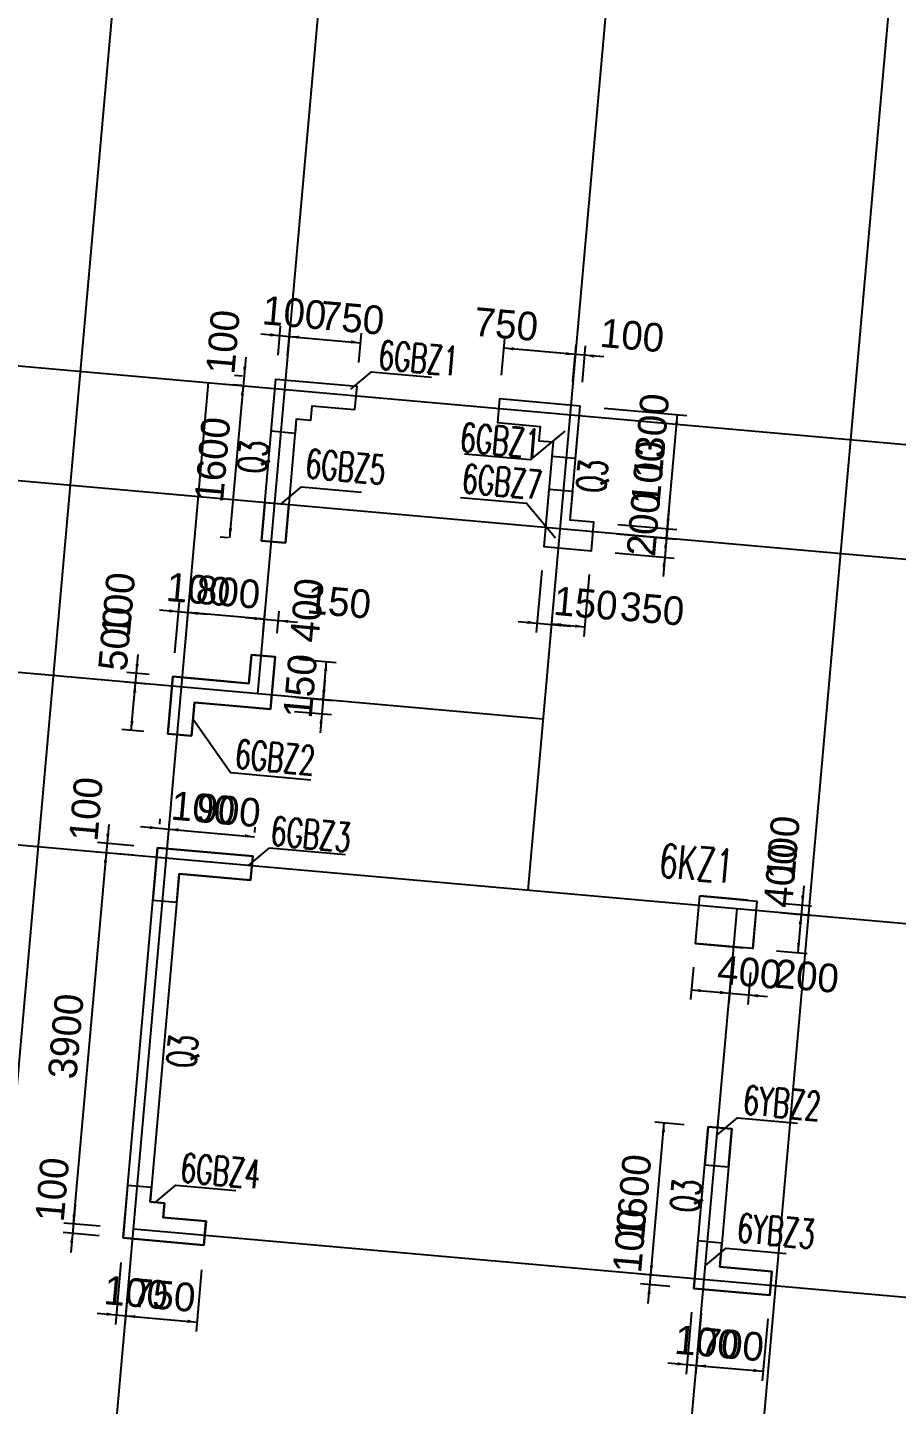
# Model space of a CAD drawing. Extents: x 387171 to 699106, y 11966 to 245688.
# Drawn here: x 601005 to 610104, y 61723 to 76142 of the extents above; entities that cross this region are included whole.
import ezdxf

# ---------------------------------------------------------------- set-up
doc = ezdxf.new("R2010")
doc.units = 0
doc.header["$LTSCALE"] = 100
doc.header["$MEASUREMENT"] = 0
for name, color, linetype in [('b边缘构件', 235, 'Continuous'), ('cnum', 7, 'Continuous'), ('colu-主楼', 7, 'Continuous'), ('DOTE', 253, 'Continuous'), ('TEXT', 7, 'Continuous'), ('THIN', 7, 'Continuous'), ('wall-主楼', 2, 'Continuous'), ('Y阴影', 254, 'Continuous'), ('剪力墙身标注', 7, 'Continuous'), ('小尺寸', 4, 'Continuous'), ('柱', 2, 'Continuous')]:
    doc.layers.add(name, color=color, linetype=linetype)
doc.styles.add('hztxt', font='hztxt')
doc.styles.get("Standard").update_dxf_attribs({"font": 'standard'})
doc.dimstyles.get("Standard").update_dxf_attribs({"dimtxt": 300, "dimasz": 100, "dimexe": 100, "dimexo": 250, "dimgap": 100, "dimtad": 0, "dimtoh": 1, "dimdec": 0, "dimdsep": 46, "dimcen": 0.09, "dimclrt": 7, "dimadec": 0, "dimazin": 0, "dimtfac": 1, "dimtdec": 4, "dimtofl": 0, "dimtmove": 0, "dimatfit": 3, "dimfxl": 1, "dimtolj": 1, "dimtzin": 0, "dimarcsym": 0})

# ---------------------------------------------------------------- blocks, each defined once
blk = doc.blocks.new('*D3424')
at = {"layer": '小尺寸', "color": 0, "linetype": 'ByBlock', "lineweight": -2}
for p, q in [((606539, 70445), (606481, 69797)), ((606887, 70414), (606830, 69766)), ((606490, 69897), (606839, 69866))]:
    blk.add_line(p, q, dxfattribs=at)
for points in [[(606490, 69897), (606591, 69905), (606588, 69871)], [(606839, 69866), (606738, 69858), (606741, 69891)]]:
    blk.add_solid(points, dxfattribs=at)
at = {"layer": '小尺寸', "color": 7, "linetype": 'Continuous', "lineweight": -2, "insert": (607547, 70054), "char_height": 300, "width": 566.67, "attachment_point": 5, "rotation": 354.9316, "style": 'hztxt'}
blk.add_mtext('350', dxfattribs=at)
blk = doc.blocks.new('*D3672')
at = {"layer": '小尺寸', "color": 0, "linetype": 'ByBlock', "lineweight": -2}
for p, q in [((601981, 63208), (601924, 62561)), ((602081, 63199), (602024, 62552)), ((601734, 62678), (602232, 62634))]:
    blk.add_line(p, q, dxfattribs=at)
for points in [[(601933, 62660), (601832, 62653), (601835, 62686)], [(602033, 62651), (602134, 62659), (602131, 62626)]]:
    blk.add_solid(points, dxfattribs=at)
at = {"layer": '小尺寸', "color": 7, "linetype": 'Continuous', "lineweight": -2, "insert": (602141, 62893), "char_height": 300, "width": 476.67, "attachment_point": 5, "rotation": 354.9316, "style": 'hztxt'}
blk.add_mtext('100', dxfattribs=at)
blk = doc.blocks.new('*D3610')
at = {"layer": '小尺寸', "color": 0, "linetype": 'ByBlock', "lineweight": -2}
for p, q in [((602081, 63199), (602024, 62552)), ((602828, 63133), (602771, 62486)), ((602033, 62651), (602780, 62585))]:
    blk.add_line(p, q, dxfattribs=at)
for points in [[(602033, 62651), (602134, 62659), (602131, 62626)], [(602780, 62585), (602679, 62577), (602681, 62611)]]:
    blk.add_solid(points, dxfattribs=at)
at = {"layer": '小尺寸', "color": 7, "linetype": 'Continuous', "lineweight": -2, "insert": (602428, 62867), "char_height": 300, "width": 566.67, "attachment_point": 5, "rotation": 354.9316, "style": 'hztxt'}
blk.add_mtext('750', dxfattribs=at)
blk = doc.blocks.new('*D1699')
at = {"layer": '小尺寸', "color": 0, "linetype": 'ByBlock', "lineweight": -2}
for p, q in [((607959, 62689), (607902, 62041)), ((608059, 62680), (608001, 62033)), ((607711, 62159), (608209, 62114))]:
    blk.add_line(p, q, dxfattribs=at)
for points in [[(607910, 62141), (607809, 62133), (607812, 62166)], [(608010, 62132), (608111, 62140), (608108, 62107)]]:
    blk.add_solid(points, dxfattribs=at)
at = {"layer": '小尺寸', "color": 7, "linetype": 'Continuous', "lineweight": -2, "insert": (608118, 62374), "char_height": 300, "width": 476.67, "attachment_point": 5, "rotation": 354.9316, "style": 'hztxt'}
blk.add_mtext('100', dxfattribs=at)
blk = doc.blocks.new('*D1910')
at = {"layer": '小尺寸', "color": 0, "linetype": 'ByBlock', "lineweight": -2}
for p, q in [((608059, 62680), (608001, 62033)), ((608756, 62618), (608698, 61971)), ((608010, 62132), (608707, 62070))]:
    blk.add_line(p, q, dxfattribs=at)
for points in [[(608010, 62132), (608111, 62140), (608108, 62107)], [(608707, 62070), (608606, 62063), (608609, 62096)]]:
    blk.add_solid(points, dxfattribs=at)
at = {"layer": '小尺寸', "color": 7, "linetype": 'Continuous', "lineweight": -2, "insert": (608381, 62350), "char_height": 300, "width": 566.67, "attachment_point": 5, "rotation": 354.9316, "style": 'hztxt'}
blk.add_mtext('700', dxfattribs=at)
blk = doc.blocks.new('*D3439')
at = {"layer": '小尺寸', "color": 0, "linetype": 'ByBlock', "lineweight": -2}
for p, q in [((602186, 67774), (602684, 67730)), ((602389, 67801), (602394, 67856)), ((602488, 67792), (602493, 67847))]:
    blk.add_line(p, q, dxfattribs=at)
for points in [[(602385, 67757), (602284, 67749), (602287, 67782)], [(602485, 67748), (602586, 67756), (602583, 67722)]]:
    blk.add_solid(points, dxfattribs=at)
at = {"layer": '小尺寸', "color": 7, "linetype": 'Continuous', "lineweight": -2, "insert": (602844, 67967), "char_height": 300, "width": 476.67, "attachment_point": 5, "rotation": 354.9316, "style": 'hztxt'}
blk.add_mtext('100', dxfattribs=at)
blk = doc.blocks.new('*D3682')
at = {"layer": '小尺寸', "color": 0, "linetype": 'ByBlock', "lineweight": -2}
for p, q in [((602488, 67792), (602493, 67847)), ((602485, 67748), (603381, 67668)), ((603385, 67713), (603390, 67768))]:
    blk.add_line(p, q, dxfattribs=at)
for points in [[(602485, 67748), (602586, 67756), (602583, 67722)], [(603381, 67668), (603280, 67661), (603283, 67694)]]:
    blk.add_solid(points, dxfattribs=at)
at = {"layer": '小尺寸', "color": 7, "linetype": 'Continuous', "lineweight": -2, "insert": (603111, 67943), "char_height": 300, "width": 556.67, "attachment_point": 5, "rotation": 354.9316, "style": 'hztxt'}
blk.add_mtext('900', dxfattribs=at)
blk = doc.blocks.new('*D3897')
at = {"layer": '小尺寸', "color": 0, "linetype": 'ByBlock', "lineweight": -2}
for p, q in [((601855, 67798), (601811, 67300)), ((602109, 67474), (601729, 67508)), ((602118, 67574), (601738, 67608))]:
    blk.add_line(p, q, dxfattribs=at)
for points in [[(601838, 67599), (601830, 67700), (601863, 67697)], [(601829, 67499), (601836, 67398), (601803, 67401)]]:
    blk.add_solid(points, dxfattribs=at)
at = {"layer": '小尺寸', "color": 7, "linetype": 'Continuous', "lineweight": -2, "insert": (601618, 67958), "char_height": 300, "width": 476.67, "attachment_point": 5, "rotation": 84.9316, "style": 'hztxt'}
blk.add_mtext('100', dxfattribs=at)
blk = doc.blocks.new('*D3870')
at = {"layer": '小尺寸', "color": 0, "linetype": 'ByBlock', "lineweight": -2}
for p, q in [((601829, 67499), (601484, 63614)), ((602109, 67474), (601729, 67508)), ((601764, 63590), (601385, 63623))]:
    blk.add_line(p, q, dxfattribs=at)
for points in [[(601829, 67499), (601836, 67398), (601803, 67401)], [(601484, 63614), (601476, 63716), (601510, 63713)]]:
    blk.add_solid(points, dxfattribs=at)
at = {"layer": '小尺寸', "color": 7, "linetype": 'Continuous', "lineweight": -2, "insert": (601407, 65579), "char_height": 300, "width": 775, "attachment_point": 5, "rotation": 84.9316, "style": 'hztxt'}
blk.add_mtext('3900', dxfattribs=at)
blk = doc.blocks.new('*D4102')
at = {"layer": '小尺寸', "color": 0, "linetype": 'ByBlock', "lineweight": -2}
for p, q in [((601502, 63814), (601458, 63316)), ((601764, 63590), (601385, 63623)), ((601756, 63490), (601376, 63524))]:
    blk.add_line(p, q, dxfattribs=at)
for points in [[(601484, 63614), (601476, 63716), (601510, 63713)], [(601475, 63515), (601483, 63414), (601450, 63417)]]:
    blk.add_solid(points, dxfattribs=at)
at = {"layer": '小尺寸', "color": 7, "linetype": 'Continuous', "lineweight": -2, "insert": (601265, 63974), "char_height": 300, "width": 476.67, "attachment_point": 5, "rotation": 84.9316, "style": 'hztxt'}
blk.add_mtext('100', dxfattribs=at)
blk = doc.blocks.new('*D2234')
at = {"layer": '小尺寸', "color": 0, "linetype": 'ByBlock', "lineweight": -2}
for p, q in [((603289, 72690), (603245, 72192)), ((603248, 72393), (603163, 72400)), ((603257, 72493), (603172, 72500))]:
    blk.add_line(p, q, dxfattribs=at)
for points in [[(603271, 72491), (603264, 72592), (603297, 72589)], [(603262, 72392), (603270, 72291), (603237, 72294)]]:
    blk.add_solid(points, dxfattribs=at)
at = {"layer": '小尺寸', "color": 7, "linetype": 'Continuous', "lineweight": -2, "insert": (603052, 72850), "char_height": 300, "width": 476.67, "attachment_point": 5, "rotation": 84.9316, "style": 'hztxt'}
blk.add_mtext('100', dxfattribs=at)
blk = doc.blocks.new('*D2457')
at = {"layer": '小尺寸', "color": 0, "linetype": 'ByBlock', "lineweight": -2}
for p, q in [((603262, 72392), (603121, 70798)), ((603248, 72393), (603163, 72400)), ((603107, 70799), (603021, 70807))]:
    blk.add_line(p, q, dxfattribs=at)
for points in [[(603262, 72392), (603270, 72291), (603237, 72294)], [(603121, 70798), (603113, 70899), (603147, 70896)]]:
    blk.add_solid(points, dxfattribs=at)
at = {"layer": '小尺寸', "color": 7, "linetype": 'Continuous', "lineweight": -2, "insert": (602943, 71617), "char_height": 300, "width": 685, "attachment_point": 5, "rotation": 84.9316, "style": 'hztxt'}
blk.add_mtext('1600', dxfattribs=at)
blk = doc.blocks.new('*D1231')
at = {"layer": '小尺寸', "color": 0, "linetype": 'ByBlock', "lineweight": -2}
for p, q in [((607504, 62779), (607548, 63277)), ((607741, 63060), (607431, 63087)), ((607732, 62960), (607422, 62987))]:
    blk.add_line(p, q, dxfattribs=at)
for points in [[(607530, 63078), (607523, 63179), (607556, 63176)], [(607522, 62979), (607529, 62878), (607496, 62880)]]:
    blk.add_solid(points, dxfattribs=at)
at = {"layer": '小尺寸', "color": 7, "linetype": 'Continuous', "lineweight": -2, "insert": (607311, 63437), "char_height": 300, "width": 476.67, "attachment_point": 5, "rotation": 84.9316, "style": 'hztxt'}
blk.add_mtext('100', dxfattribs=at)
blk = doc.blocks.new('*D1470')
at = {"layer": '小尺寸', "color": 0, "linetype": 'ByBlock', "lineweight": -2}
for p, q in [((607530, 63078), (607672, 64672)), ((607882, 64653), (607572, 64681)), ((607741, 63060), (607431, 63087))]:
    blk.add_line(p, q, dxfattribs=at)
for points in [[(607672, 64672), (607680, 64571), (607646, 64574)], [(607530, 63078), (607523, 63179), (607556, 63176)]]:
    blk.add_solid(points, dxfattribs=at)
at = {"layer": '小尺寸', "color": 7, "linetype": 'Continuous', "lineweight": -2, "insert": (607352, 63897), "char_height": 300, "width": 685, "attachment_point": 5, "rotation": 84.9316, "style": 'hztxt'}
blk.add_mtext('1600', dxfattribs=at)
blk = doc.blocks.new('*D3119')
at = {"layer": '小尺寸', "color": 0, "linetype": 'ByBlock', "lineweight": -2}
for p, q in [((602268, 69267), (602035, 69288)), ((602090, 68781), (602134, 69279)), ((602224, 68769), (601991, 68790))]:
    blk.add_line(p, q, dxfattribs=at)
for points in [[(602134, 69279), (602142, 69178), (602109, 69181)], [(602090, 68781), (602082, 68882), (602116, 68879)]]:
    blk.add_solid(points, dxfattribs=at)
at = {"layer": '小尺寸', "color": 7, "linetype": 'Continuous', "lineweight": -2, "insert": (601924, 69742), "char_height": 300, "width": 566.67, "attachment_point": 5, "rotation": 84.9316, "style": 'hztxt'}
blk.add_mtext('500', dxfattribs=at)
blk = doc.blocks.new('*D3090')
at = {"layer": '小尺寸', "color": 0, "linetype": 'ByBlock', "lineweight": -2}
for p, q in [((603847, 69529), (604235, 69494)), ((604100, 69105), (604135, 69503)), ((603812, 69130), (604199, 69096))]:
    blk.add_line(p, q, dxfattribs=at)
for points in [[(604135, 69503), (604143, 69402), (604110, 69405)], [(604100, 69105), (604092, 69206), (604125, 69203)]]:
    blk.add_solid(points, dxfattribs=at)
at = {"layer": '小尺寸', "color": 7, "linetype": 'Continuous', "lineweight": -2, "insert": (603932, 70040), "char_height": 300, "width": 576.67, "attachment_point": 5, "rotation": 84.9316, "style": 'hztxt'}
blk.add_mtext('400', dxfattribs=at)
blk = doc.blocks.new('*D1098')
at = {"layer": '小尺寸', "color": 0, "linetype": 'ByBlock', "lineweight": -2}
for p, q in [((603628, 72711), (603655, 73016)), ((603727, 72702), (603754, 73007)), ((603447, 72934), (603945, 72890))]:
    blk.add_line(p, q, dxfattribs=at)
for points in [[(603646, 72916), (603545, 72908), (603548, 72942)], [(603745, 72907), (603847, 72915), (603844, 72882)]]:
    blk.add_solid(points, dxfattribs=at)
at = {"layer": '小尺寸', "color": 7, "linetype": 'Continuous', "lineweight": -2, "insert": (603799, 73154), "char_height": 300, "width": 476.67, "attachment_point": 5, "rotation": 354.9316, "style": 'hztxt'}
blk.add_mtext('100', dxfattribs=at)
blk = doc.blocks.new('*D1359')
at = {"layer": '小尺寸', "color": 0, "linetype": 'ByBlock', "lineweight": -2}
for p, q in [((603727, 72702), (603754, 73007)), ((603745, 72907), (604493, 72841)), ((604474, 72636), (604501, 72941))]:
    blk.add_line(p, q, dxfattribs=at)
for points in [[(603745, 72907), (603847, 72915), (603844, 72882)], [(604493, 72841), (604391, 72833), (604394, 72867)]]:
    blk.add_solid(points, dxfattribs=at)
at = {"layer": '小尺寸', "color": 7, "linetype": 'Continuous', "lineweight": -2, "insert": (604405, 73100), "char_height": 300, "width": 566.67, "attachment_point": 5, "rotation": 354.9316, "style": 'hztxt'}
blk.add_mtext('750', dxfattribs=at)
blk = doc.blocks.new('*D116')
at = {"layer": '小尺寸', "color": 0, "linetype": 'ByBlock', "lineweight": -2}
for p, q in [((606715, 72437), (606749, 72819)), ((607039, 72693), (606541, 72737)), ((606815, 72428), (606849, 72810))]:
    blk.add_line(p, q, dxfattribs=at)
for points in [[(606741, 72719), (606639, 72711), (606642, 72744)], [(606840, 72710), (606941, 72718), (606938, 72685)]]:
    blk.add_solid(points, dxfattribs=at)
at = {"layer": '小尺寸', "color": 7, "linetype": 'Continuous', "lineweight": -2, "insert": (607336, 72917), "char_height": 300, "width": 476.67, "attachment_point": 5, "rotation": 354.9316, "style": 'hztxt'}
blk.add_mtext('100', dxfattribs=at)
blk = doc.blocks.new('*D364')
at = {"layer": '小尺寸', "color": 0, "linetype": 'ByBlock', "lineweight": -2}
for p, q in [((605968, 72503), (606002, 72885)), ((606715, 72437), (606749, 72819)), ((606741, 72719), (605993, 72785))]:
    blk.add_line(p, q, dxfattribs=at)
for points in [[(605993, 72785), (606095, 72793), (606092, 72760)], [(606741, 72719), (606639, 72711), (606642, 72744)]]:
    blk.add_solid(points, dxfattribs=at)
at = {"layer": '小尺寸', "color": 7, "linetype": 'Continuous', "lineweight": -2, "insert": (606016, 73034), "char_height": 300, "width": 566.67, "attachment_point": 5, "rotation": 354.9316, "style": 'hztxt'}
blk.add_mtext('750', dxfattribs=at)
blk = doc.blocks.new('*D1128')
at = {"layer": '小尺寸', "color": 0, "linetype": 'ByBlock', "lineweight": -2}
for p, q in [((607721, 71093), (607677, 70595)), ((607176, 70840), (607794, 70785)), ((607185, 70939), (607803, 70885))]:
    blk.add_line(p, q, dxfattribs=at)
for points in [[(607704, 70893), (607696, 70995), (607729, 70992)], [(607695, 70794), (607702, 70693), (607669, 70696)]]:
    blk.add_solid(points, dxfattribs=at)
at = {"layer": '小尺寸', "color": 7, "linetype": 'Continuous', "lineweight": -2, "insert": (607505, 71480), "char_height": 300, "width": 476.67, "attachment_point": 5, "rotation": 84.9316, "style": 'hztxt'}
blk.add_mtext('100', dxfattribs=at)
blk = doc.blocks.new('*D3549')
at = {"layer": '小尺寸', "color": 0, "linetype": 'ByBlock', "lineweight": -2}
for p, q in [((607042, 72157), (607909, 72080)), ((607695, 70794), (607810, 72089)), ((607176, 70840), (607794, 70785))]:
    blk.add_line(p, q, dxfattribs=at)
for points in [[(607810, 72089), (607817, 71988), (607784, 71991)], [(607695, 70794), (607687, 70895), (607720, 70892)]]:
    blk.add_solid(points, dxfattribs=at)
at = {"layer": '小尺寸', "color": 7, "linetype": 'Continuous', "lineweight": -2, "insert": (607539, 71864), "char_height": 300, "width": 690, "attachment_point": 5, "rotation": 84.9316, "style": 'hztxt'}
blk.add_mtext('1300', dxfattribs=at)
blk = doc.blocks.new('*D3989')
at = {"layer": '小尺寸', "color": 0, "linetype": 'ByBlock', "lineweight": -2}
for p, q in [((602648, 69585), (602695, 70116)), ((603483, 69945), (602686, 70016)), ((603474, 69850), (603492, 70045))]:
    blk.add_line(p, q, dxfattribs=at)
for points in [[(602686, 70016), (602787, 70024), (602784, 69991)], [(603483, 69945), (603382, 69938), (603385, 69971)]]:
    blk.add_solid(points, dxfattribs=at)
at = {"layer": '小尺寸', "color": 7, "linetype": 'Continuous', "lineweight": -2, "insert": (603106, 70230), "char_height": 300, "width": 566.67, "attachment_point": 5, "rotation": 354.9316, "style": 'hztxt'}
blk.add_mtext('800', dxfattribs=at)
blk = doc.blocks.new('*D4208')
at = {"layer": '小尺寸', "color": 0, "linetype": 'ByBlock', "lineweight": -2}
for p, q in [((602118, 69080), (602162, 69578)), ((602277, 69367), (602045, 69387)), ((602268, 69267), (602036, 69288))]:
    blk.add_line(p, q, dxfattribs=at)
for points in [[(602144, 69379), (602137, 69480), (602170, 69477)], [(602136, 69279), (602143, 69178), (602110, 69181)]]:
    blk.add_solid(points, dxfattribs=at)
at = {"layer": '小尺寸', "color": 7, "linetype": 'Continuous', "lineweight": -2, "insert": (601957, 70101), "char_height": 300, "width": 476.67, "attachment_point": 5, "rotation": 84.9316, "style": 'hztxt'}
blk.add_mtext('100', dxfattribs=at)
blk = doc.blocks.new('*D2331')
at = {"layer": '小尺寸', "color": 0, "linetype": 'ByBlock', "lineweight": -2}
for p, q in [((604117, 69304), (604069, 68756)), ((603812, 69130), (604199, 69096)), ((603799, 68981), (604186, 68947))]:
    blk.add_line(p, q, dxfattribs=at)
for points in [[(604100, 69105), (604092, 69206), (604125, 69203)], [(604087, 68955), (604094, 68854), (604061, 68857)]]:
    blk.add_solid(points, dxfattribs=at)
at = {"layer": '小尺寸', "color": 7, "linetype": 'Continuous', "lineweight": -2, "insert": (603861, 69246), "char_height": 300, "width": 476.67, "attachment_point": 5, "rotation": 84.9316, "style": 'hztxt'}
blk.add_mtext('150', dxfattribs=at)
blk = doc.blocks.new('*D3285')
at = {"layer": '小尺寸', "color": 0, "linetype": 'ByBlock', "lineweight": -2}
for p, q in [((606389, 70458), (606332, 69806)), ((606539, 70445), (606481, 69792)), ((606141, 69923), (606689, 69874))]:
    blk.add_line(p, q, dxfattribs=at)
for points in [[(606340, 69905), (606239, 69897), (606242, 69931)], [(606490, 69892), (606591, 69900), (606588, 69867)]]:
    blk.add_solid(points, dxfattribs=at)
at = {"layer": '小尺寸', "color": 7, "linetype": 'Continuous', "lineweight": -2, "insert": (606849, 70111), "char_height": 300, "width": 476.67, "attachment_point": 5, "rotation": 354.9316, "style": 'hztxt'}
blk.add_mtext('150', dxfattribs=at)
blk = doc.blocks.new('*D1344')
at = {"layer": '小尺寸', "color": 0, "linetype": 'ByBlock', "lineweight": -2}
for p, q in [((607712, 70993), (607659, 70395)), ((607176, 70840), (607794, 70785)), ((607159, 70641), (607777, 70586))]:
    blk.add_line(p, q, dxfattribs=at)
for points in [[(607695, 70794), (607687, 70895), (607720, 70892)], [(607677, 70595), (607685, 70494), (607652, 70496)]]:
    blk.add_solid(points, dxfattribs=at)
at = {"layer": '小尺寸', "color": 7, "linetype": 'Continuous', "lineweight": -2, "insert": (607457, 70941), "char_height": 300, "width": 566.67, "attachment_point": 5, "rotation": 84.9316, "style": 'hztxt'}
blk.add_mtext('200', dxfattribs=at)
blk = doc.blocks.new('*D1806')
at = {"layer": '小尺寸', "color": 0, "linetype": 'ByBlock', "lineweight": -2}
for p, q in [((607978, 66301), (607948, 65965)), ((608377, 66266), (608347, 65929)), ((607957, 66064), (608356, 66029))]:
    blk.add_line(p, q, dxfattribs=at)
for points in [[(607957, 66064), (608058, 66072), (608055, 66039)], [(608356, 66029), (608255, 66021), (608257, 66054)]]:
    blk.add_solid(points, dxfattribs=at)
at = {"layer": '小尺寸', "color": 7, "linetype": 'Continuous', "lineweight": -2, "insert": (608564, 66249), "char_height": 300, "width": 576.67, "attachment_point": 5, "rotation": 354.9316, "style": 'hztxt'}
blk.add_mtext('400', dxfattribs=at)
blk = doc.blocks.new('*D2058')
at = {"layer": '小尺寸', "color": 0, "linetype": 'ByBlock', "lineweight": -2}
for p, q in [((608377, 66266), (608347, 65929)), ((608576, 66248), (608546, 65912)), ((608156, 66047), (608754, 65994))]:
    blk.add_line(p, q, dxfattribs=at)
for points in [[(608356, 66029), (608255, 66021), (608257, 66054)], [(608555, 66011), (608656, 66019), (608653, 65986)]]:
    blk.add_solid(points, dxfattribs=at)
at = {"layer": '小尺寸', "color": 7, "linetype": 'Continuous', "lineweight": -2, "insert": (609166, 66208), "char_height": 300, "width": 566.67, "attachment_point": 5, "rotation": 354.9316, "style": 'hztxt'}
blk.add_mtext('200', dxfattribs=at)
blk = doc.blocks.new('*D311')
at = {"layer": '小尺寸', "color": 0, "linetype": 'ByBlock', "lineweight": -2}
for p, q in [((609132, 67153), (609088, 66655)), ((608891, 66973), (609214, 66945)), ((608882, 66874), (609205, 66845))]:
    blk.add_line(p, q, dxfattribs=at)
for points in [[(609115, 66953), (609107, 67054), (609140, 67052)], [(609106, 66854), (609114, 66753), (609080, 66756)]]:
    blk.add_solid(points, dxfattribs=at)
at = {"layer": '小尺寸', "color": 7, "linetype": 'Continuous', "lineweight": -2, "insert": (608917, 67553), "char_height": 300, "width": 476.67, "attachment_point": 5, "rotation": 84.9316, "style": 'hztxt'}
blk.add_mtext('100', dxfattribs=at)
blk = doc.blocks.new('*D524')
at = {"layer": '小尺寸', "color": 0, "linetype": 'ByBlock', "lineweight": -2}
for p, q in [((608882, 66874), (609205, 66845)), ((609106, 66854), (609071, 66455)), ((608847, 66475), (609170, 66447))]:
    blk.add_line(p, q, dxfattribs=at)
for points in [[(609106, 66854), (609114, 66753), (609080, 66756)], [(609071, 66455), (609063, 66556), (609096, 66553)]]:
    blk.add_solid(points, dxfattribs=at)
at = {"layer": '小尺寸', "color": 7, "linetype": 'Continuous', "lineweight": -2, "insert": (608891, 67263), "char_height": 300, "width": 576.67, "attachment_point": 5, "rotation": 84.9316, "style": 'hztxt'}
blk.add_mtext('400', dxfattribs=at)
blk = doc.blocks.new('*D4345')
at = {"layer": '小尺寸', "color": 0, "linetype": 'ByBlock', "lineweight": -2}
for p, q in [((603284, 69963), (603831, 69914)), ((603471, 69813), (603492, 70045)), ((603620, 69800), (603641, 70032))]:
    blk.add_line(p, q, dxfattribs=at)
for points in [[(603483, 69945), (603382, 69938), (603385, 69971)], [(603632, 69932), (603733, 69940), (603730, 69907)]]:
    blk.add_solid(points, dxfattribs=at)
at = {"layer": '小尺寸', "color": 7, "linetype": 'Continuous', "lineweight": -2, "insert": (604267, 70127), "char_height": 300, "width": 476.67, "attachment_point": 5, "rotation": 354.9316, "style": 'hztxt'}
blk.add_mtext('150', dxfattribs=at)
blk = doc.blocks.new('*D2455')
at = {"layer": '小尺寸', "color": 0, "linetype": 'ByBlock', "lineweight": -2}
for p, q in [((602548, 69594), (602595, 70124)), ((602648, 69585), (602695, 70116)), ((602387, 70043), (602885, 69998))]:
    blk.add_line(p, q, dxfattribs=at)
for points in [[(602586, 70025), (602485, 70017), (602488, 70050)], [(602686, 70016), (602787, 70024), (602784, 69991)]]:
    blk.add_solid(points, dxfattribs=at)
at = {"layer": '小尺寸', "color": 7, "linetype": 'Continuous', "lineweight": -2, "insert": (602794, 70257), "char_height": 300, "width": 476.67, "attachment_point": 5, "rotation": 354.9316, "style": 'hztxt'}
blk.add_mtext('100', dxfattribs=at)

msp = doc.modelspace()

# ---------------------------------------------------------------- hatches: boundary and pattern name
at = {"layer": 'Y阴影'}
h = msp.add_hatch(dxfattribs=at)
h.set_pattern_fill('ANSI31', color=256, scale=25, angle=-21.95462, style=0)
h.set_pattern_definition([])
h.paths.add_polyline_path([(604430.1, 72137.5), (603981.9, 72177.3), (603968.6, 72027.9), (603819.2, 72041.1), (603805.9, 71891.7), (603556.9, 71913.8), (603605.5, 72461.6), (604452.2, 72386.5)], flags=0)
h = msp.add_hatch(dxfattribs=at)
h.set_pattern_fill('ANSI31', color=256, scale=25, angle=-21.95462, style=0)
h.set_pattern_definition([])
h.paths.add_polyline_path([(605924.2, 72005), (606372.5, 71965.2), (606359.2, 71815.8), (606508.6, 71802.6), (606495.4, 71653.2), (606744.4, 71631.1), (606793, 72178.9), (605946.3, 72254)], flags=0)
h = msp.add_hatch(dxfattribs=at)
h.set_pattern_fill('ANSI31', color=256, scale=25, angle=-21.95462, style=0)
h.set_pattern_definition([])
h.paths.add_polyline_path([(606464.5, 71304.5), (606411.5, 70706.9), (606909.5, 70662.7), (606936, 70961.5), (606687, 70983.6), (606713.5, 71282.4)], flags=0)
h = msp.add_hatch(dxfattribs=at)
h.set_pattern_fill('ANSI31', color=256, scale=25, angle=-21.95462, style=0)
h.set_pattern_definition([])
h.paths.add_polyline_path([(603490.7, 71166.7), (603455.3, 70768.3), (603704.3, 70746.2), (603739.7, 71144.6)], flags=0)
h = msp.add_hatch(dxfattribs=at)
h.set_pattern_fill('ANSI31', color=256, scale=25, angle=-21.95462, style=0)
h.set_pattern_definition([])
h.paths.add_polyline_path([(602525.8, 69344.8), (602472.8, 68747.2), (602722, 68725.1), (602752.9, 69073.7), (603001.9, 69051.6), (603549.7, 69003), (603598.3, 69550.9), (603349.3, 69573), (603322.8, 69274.1), (603023.8, 69300.7)], flags=0)
h = msp.add_hatch(dxfattribs=at)
h.set_pattern_fill('ANSI31', color=256, scale=25, angle=-21.95462, style=0)
h.set_pattern_definition([])
h.paths.add_polyline_path([(602366.7, 67551.9), (602318.2, 67004), (602567.3, 66981.9), (602593.9, 67280.7), (603340.8, 67214.5), (603362.8, 67463.5)], flags=0)
h = msp.add_hatch(dxfattribs=at)
h.set_pattern_fill('ANSI31', color=256, scale=25, angle=-21.95462, style=0)
h.set_pattern_definition([])
h.paths.add_polyline_path([(608131.3, 64631.2), (608095.9, 64232.7), (608345.1, 64210.6), (608380.5, 64609.1)], flags=0)
h = msp.add_hatch(dxfattribs=at)
h.set_pattern_fill('ANSI31', color=256, scale=25, angle=-21.95462, style=0)
h.set_pattern_definition([])
h.paths.add_polyline_path([(602053.1, 64015.7), (602004.5, 63467.9), (602851.2, 63392.8), (602873.3, 63641.8), (602425.2, 63681.6), (602438.5, 63831), (602289.1, 63844.2), (602302.3, 63993.6)], flags=0)
h = msp.add_hatch(dxfattribs=at)
h.set_pattern_fill('ANSI31', color=256, scale=25, angle=-21.95462, style=0)
h.set_pattern_definition([])
h.paths.add_polyline_path([(608025.2, 63435.9), (607981.1, 62937.8), (608777.9, 62867.2), (608800, 63116.2), (608252.4, 63164.8), (608274.4, 63413.8)], flags=0)

# ---------------------------------------------------------------- linework, layer by layer
at = {"layer": 'b边缘构件'}
for points in [[(604430.1, 72137.5), (603981.9, 72177.3), (603968.6, 72027.9), (603819.2, 72041.1), (603805.9, 71891.7), (603556.9, 71913.8), (603605.5, 72461.6), (604452.2, 72386.5)], [(605924.2, 72005), (606372.5, 71965.2), (606359.2, 71815.8), (606508.6, 71802.6), (606495.4, 71653.2), (606744.4, 71631.1), (606793, 72178.9), (605946.3, 72254)], [(602053.1, 64015.7), (602004.5, 63467.9), (602851.2, 63392.8), (602873.3, 63641.8), (602425.2, 63681.6), (602438.5, 63831), (602289.1, 63844.2), (602302.3, 63993.6)]]:
    msp.add_lwpolyline(points, close=True, dxfattribs=at)
for points in [[(606464.5, 71304.5), (606411.5, 70706.9), (606909.5, 70662.7), (606936, 70961.5), (606687, 70983.6), (606713.5, 71282.4), (606464.5, 71304.5)], [(603490.7, 71166.7), (603455.3, 70768.3), (603704.3, 70746.2), (603739.7, 71144.6), (603490.7, 71166.7)], [(602525.8, 69344.8), (602472.8, 68747.2), (602722, 68725.1), (602752.9, 69073.7), (603001.9, 69051.6), (603549.7, 69003), (603598.3, 69550.9), (603349.3, 69573), (603322.8, 69274.1), (603023.8, 69300.7), (602525.8, 69344.8)], [(602366.7, 67551.9), (602318.2, 67004), (602567.3, 66981.9), (602593.9, 67280.7), (603340.8, 67214.5), (603362.8, 67463.5), (602366.7, 67551.9)], [(608131.3, 64631.2), (608095.9, 64232.7), (608345.1, 64210.6), (608380.5, 64609.1), (608131.3, 64631.2)], [(608025.2, 63435.9), (607981.1, 62937.8), (608777.9, 62867.2), (608800, 63116.2), (608252.4, 63164.8), (608274.4, 63413.8), (608025.2, 63435.9)]]:
    msp.add_lwpolyline(points, dxfattribs=at)
at = {"layer": 'colu-主楼'}
msp.add_lwpolyline([(608044.6, 67048.3), (608642.3, 66995.3), (608598.1, 66497.2), (608000.5, 66550.2)], close=True, dxfattribs=at)
at = {"layer": 'DOTE'}
for p, q in [((605079.6, 112287.1), (599065, 44471.9)), ((612569.3, 105047.1), (607133.4, 43756.3)), ((604424.2, 80560.9), (603413.6, 69165.7)), ((607412.5, 80295.8), (606242.8, 67107.7)), ((569231.6, 75409.9), (664009.5, 67003.9)), ((601497.3, 56614.9), (602899.4, 72423.9)), ((652518.1, 66818.4), (592525.8, 72139.2)), ((606401.9, 68900.7), (592349.1, 70147)), ((652182.4, 63033.3), (592190.1, 68354)), ((607473.8, 56084.9), (608434.2, 66913.3)), ((651837.9, 59148.5), (602113.1, 63558.7))]:
    msp.add_line(p, q, dxfattribs=at)
at = {"layer": 'THIN', "color": 200}
for p, q in [((602737.4, 68899.4), (603134.3, 68336.2)), ((603969.9, 68262.1), (603134.3, 68336.2)), ((603319.4, 67367), (603536.3, 67548.5)), ((604333.5, 67477.8), (603536.3, 67548.5))]:
    msp.add_line(p, q, dxfattribs=at)
for points in [[(604390.2, 72356), (604607.1, 72537.6), (605234.6, 72481.9)], [(606631.8, 71917), (606268.4, 71613.6), (605579.4, 71674.7)], [(603658, 71151.9), (603874.9, 71333.4), (604502.4, 71277.8)], [(606532.3, 70794.8), (606227.9, 71157.5), (605538.9, 71218.6)], [(608223.8, 64542.8), (608440.7, 64724.3), (609068.2, 64668.7)], [(602342, 63839.5), (602558.9, 64021.1), (603186.4, 63965.4)], [(608102.8, 63178), (608319.7, 63359.6), (608947.2, 63303.9)]]:
    msp.add_lwpolyline(points, dxfattribs=at)
at = {"layer": 'wall-主楼'}
for points in [[(604430.1, 72137.5), (603981.9, 72177.3), (603968.6, 72027.9), (603819.2, 72041.1), (603704.3, 70746.2), (603455.3, 70768.3), (603605.5, 72461.6), (604452.2, 72386.5)], [(606793, 72178.9), (605946.3, 72254), (605924.2, 72005), (606372.5, 71965.2), (606359.2, 71815.8), (606508.6, 71802.6), (606411.5, 70706.9), (606909.5, 70662.7), (606936, 70961.5), (606687, 70983.6)], [(602752.9, 69073.7), (602722, 68725.1), (602472.9, 68747.2), (602525.9, 69344.8), (603322.8, 69274.1), (603349.3, 69573), (603598.3, 69550.9), (603549.7, 69003)], [(602004.7, 63467.9), (602366.9, 67551.8), (603363, 67463.5), (603340.9, 67214.5), (602593.9, 67280.7), (602289.1, 63844.2), (602438.5, 63831), (602425.2, 63681.6), (602873.5, 63641.8), (602851.4, 63392.8)], [(608252.4, 63164.8), (608800.2, 63116.2), (608778.1, 62867.1), (607981.2, 62937.8), (608131.4, 64631.2), (608380.5, 64609.1)]]:
    msp.add_lwpolyline(points, close=True, dxfattribs=at)
at = {"layer": '柱'}
for p, q in [((608542.5, 67004.1), (608044.5, 67048.3)), ((608000.3, 66550.3), (608498.3, 66506.1))]:
    msp.add_line(p, q, dxfattribs=at)
msp.add_lwpolyline([(608044.5, 67048.3), (608642.1, 66995.3), (608597.9, 66497.3), (608000.3, 66550.3)], close=True, dxfattribs=at)

# ---------------------------------------------------------------- texts
at = {"layer": 'cnum', "color": 200, "width": 0.7}
msp.add_text('6KZ1', height=350, rotation=354.93165, dxfattribs=at).set_placement((607610.1, 67248.6))
at = {"layer": 'TEXT', "color": 200, "width": 0.7}
for s, p in [('6GBZ1', (604669.4, 72568.1)), ('6GBZ1', (605525, 71704.2)), ('6GBZ5', (603907, 71431)), ('6GBZ7', (605545.3, 71273.8)), ('6GBZ2', (603168.3, 68389)), ('6GBZ3', (603542.5, 67581.8)), ('6YBZ2', (608490, 64766.2)), ('6GBZ4', (602597.2, 64055.8)), ('6YBZ3', (608426, 63426.6))]:
    msp.add_text(s, height=300, rotation=354.93165, dxfattribs=at).set_placement(p)
at = {"layer": '剪力墙身标注', "width": 0.7}
for p in [(603499, 71462.5), (607051.3, 71260.4), (602760.8, 65236.5), (608033, 63723.2)]:
    msp.add_text('Q3', height=300, rotation=84.93165, dxfattribs=at).set_placement(p)

# ---------------------------------------------------------------- dimensions: what is measured, and where the dimension line sits
at = {"layer": '小尺寸'}
for base, p1, p2, angle, picture, middle in [((603745.4, 72907.4), (603605.5, 72461.6), (603705.1, 72452.8), 354.93165, '*D1098', (603411.8, 73187.9)), ((604492.5, 72841.1), (603705.1, 72452.8), (604452.2, 72386.5), 354.93165, '*D1359', (604404.9, 73099.9)), ((605993.4, 72785.3), (606693.4, 72187.8), (605946.3, 72254), 354.93165, '*D364', (606015.5, 73034.3)), ((603262.4, 72391.7), (603505.9, 72470.5), (603497.1, 72370.8), 84.93165, '*D2234', (603017.8, 72463.5)), ((606740.5, 72719), (606793, 72178.9), (606693.4, 72187.8), 354.93165, '*D116', (606949.7, 72951.5)), ((603121.1, 70797.9), (603497.1, 72370.8), (603355.7, 70777.1), 84.93165, '*D2457', (602942.7, 71616.9)), ((607809.5, 72088.8), (606927.2, 70861.9), (606793, 72178.9), 84.93165, '*D3549', (607538.6, 71864.2)), ((607694.7, 70793.8), (606936, 70961.5), (606927.2, 70861.9), 84.93165, '*D1128', (607470.3, 71093.7)), ((607677, 70594.6), (606927.2, 70861.9), (606909.5, 70662.7), 84.93165, '*D1344', (607414.1, 70459.7)), ((606489.8, 69892), (606411.5, 70706.9), (606560.9, 70693.6), 354.93165, '*D3285', (606437.2, 70147.6)), ((602144.4, 69378.7), (602516.9, 69245.2), (602525.8, 69344.8), 84.93165, '*D4208', (601923.1, 69713.7)), ((602685.9, 70016.1), (602525.9, 69344.8), (602625.5, 69336), 354.93165, '*D2455', (602407.2, 70291.7)), ((602685.9, 70016.1), (603452.2, 69601.5), (602625.5, 69336), 354.93165, '*D3989', (603106.4, 70229.7)), ((603632.1, 69932.1), (603448.9, 69564.1), (603598.3, 69550.9), 354.93165, '*D4345', (603855.4, 70163.3)), ((604135.1, 69503.3), (603563, 69152.4), (603598.3, 69550.9), 84.93165, '*D3090', (603879.7, 69453.9)), ((602134.3, 69279.2), (602472.8, 68747.2), (602516.9, 69245.2), 84.93165, '*D3119', (601868.4, 69110.9)), ((604086.5, 68955.4), (603563, 69152.4), (603549.7, 69003), 84.93165, '*D2331', (603824.8, 68834.2)), ((601828.7, 67499.2), (602366.7, 67551.9), (602357.9, 67452.3), 84.93165, '*D3897', (601584.1, 67571.1)), ((602484.5, 67747.8), (602366.7, 67551.9), (602466.4, 67543), 354.93165, '*D3439', (602456.8, 68001.3)), ((603381, 67668.3), (602466.4, 67543), (603362.8, 67463.5), 354.93165, '*D3682', (603111, 67943.2)), ((609105.9, 66853.8), (608642.1, 66995.3), (608633.3, 66895.7), 84.93165, '*D311', (608882.6, 67166.2)), ((601484.2, 63614.4), (602357.9, 67452.3), (602013.4, 63567.5), 84.93165, '*D3870', (601407.4, 65578.9)), ((609070.5, 66455.3), (608633.3, 66895.7), (608597.9, 66497.3), 84.93165, '*D524', (608839.2, 66676.6)), ((608355.6, 66029.1), (608000.3, 66550.3), (608398.7, 66514.9), 354.93165, '*D1806', (607978.2, 66301.2)), ((608554.9, 66011.4), (608398.7, 66514.9), (608597.9, 66497.3), 354.93165, '*D2058', (608684.9, 66250.9)), ((607671.8, 64671.9), (607989.9, 63037.4), (608131.3, 64631.2), 84.93165, '*D1470', (607352.1, 63897.1)), ((601475.3, 63514.8), (602013.4, 63567.5), (602004.5, 63467.9), 84.93165, '*D4102', (601230.7, 63586.7)), ((607530.4, 63078.2), (607981.1, 62937.8), (607989.9, 63037.4), 84.93165, '*D1231', (607277, 63050.5))]:
    dim = msp.add_linear_dim(base=base, p1=p1, p2=p2, angle=angle, dimstyle='Standard', dxfattribs=at)
    dim.commit()
    dim.dimension.update_dxf_attribs({"geometry": picture, "text_midpoint": middle})
for p1, p2, picture, middle in [((606560.9, 70693.6), (606909.5, 70662.7), '*D3424', (606990.6, 70103.3)), ((602003.6, 63457.2), (602103.2, 63448.3), '*D3672', (601753.9, 62927.2)), ((602103.2, 63448.3), (602850.3, 63382.1), '*D3610', (602428.1, 62867.4)), ((607981.1, 62937.8), (608080.7, 62929), '*D1699', (607731.4, 62407.8)), ((608080.7, 62929), (608777.9, 62867.2), '*D1910', (608380.7, 62350.2))]:
    dim = msp.add_aligned_dim(p1=p1, p2=p2, distance=-800, dimstyle='Standard', dxfattribs=at)
    dim.commit()
    dim.dimension.update_dxf_attribs({"geometry": picture, "text_midpoint": middle})

doc.saveas('drawing.dxf')
